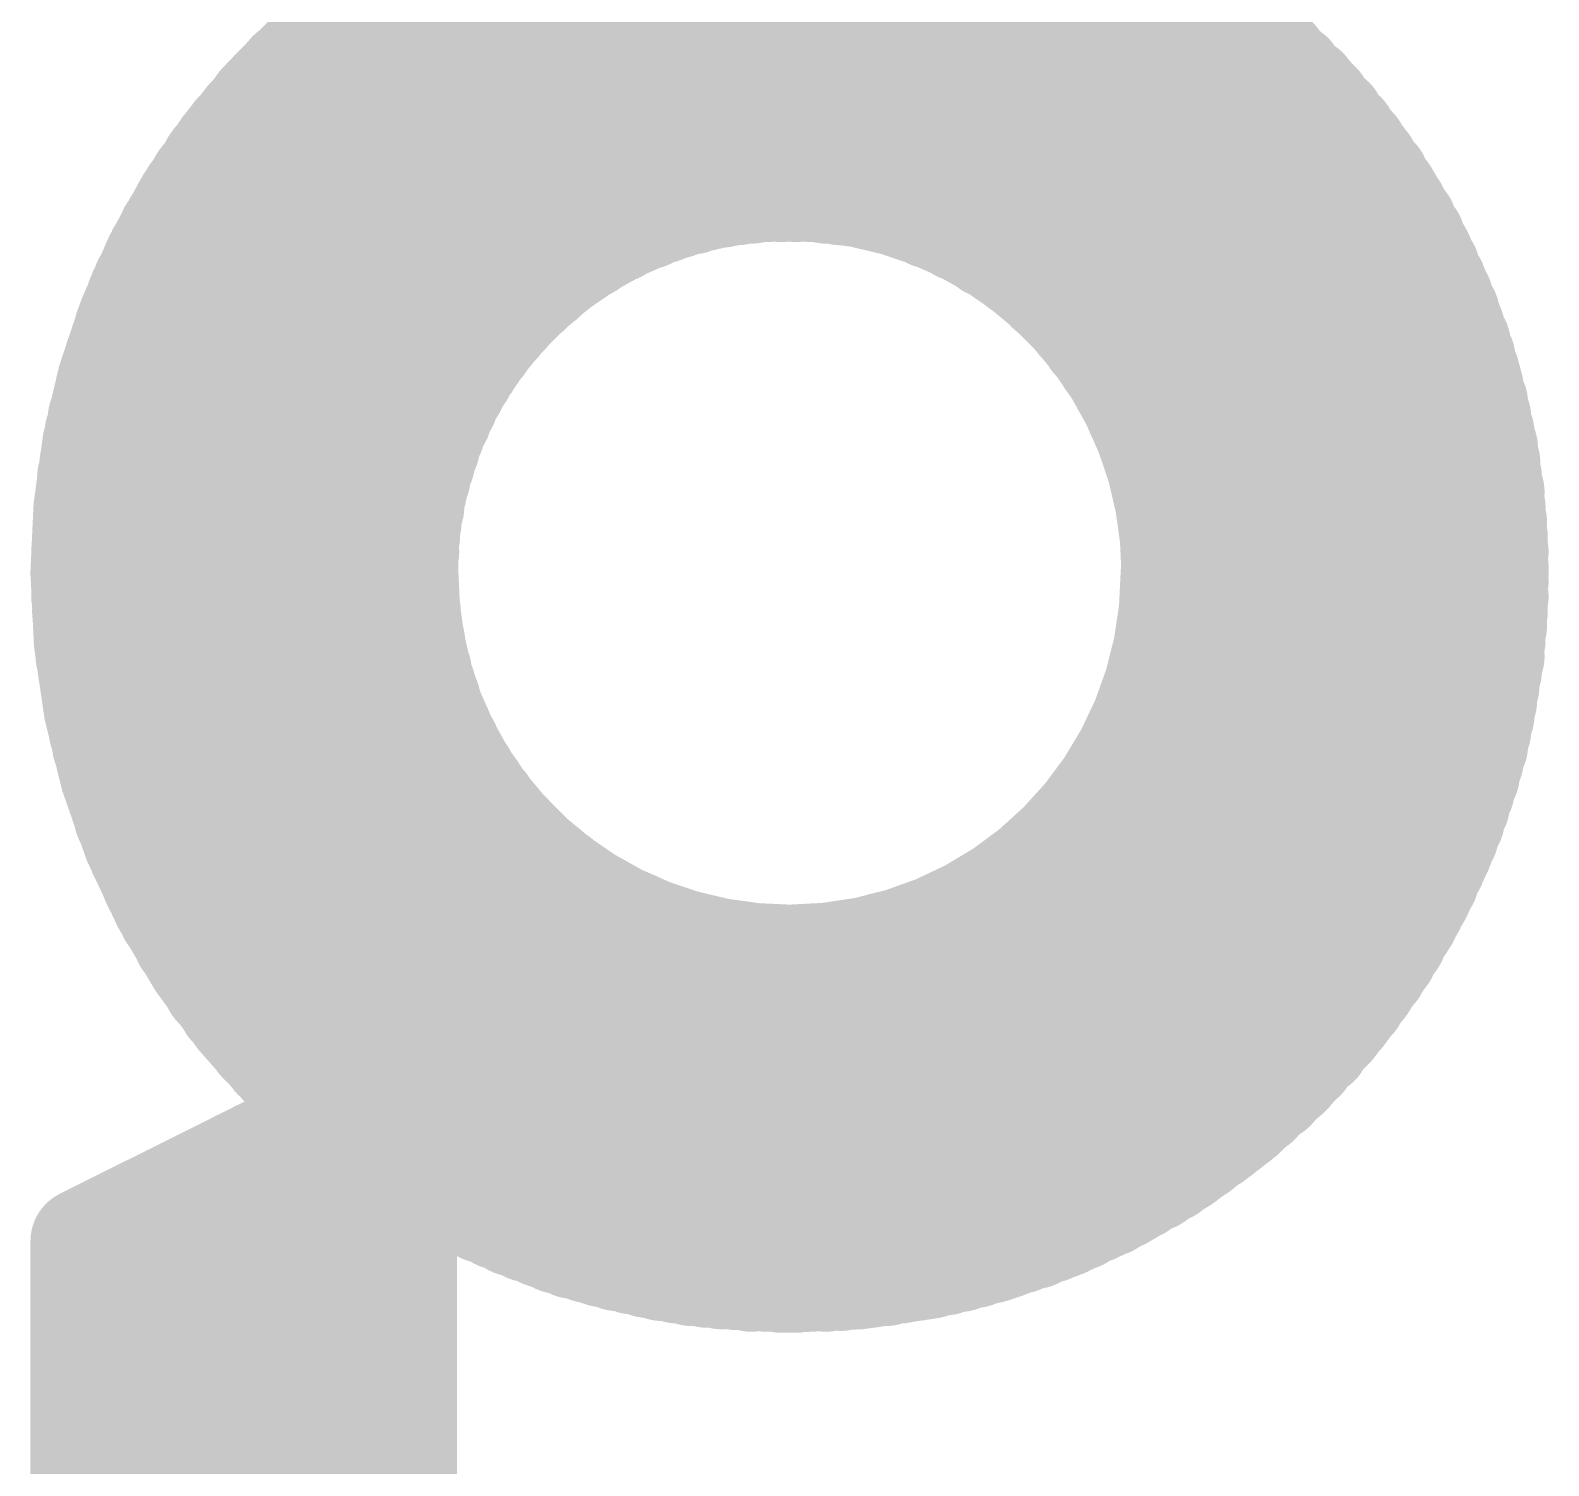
# Model space of a CAD drawing. Extents: x 100 to 128.6, y 94 to 134.1.
# Drawn here: x 102.478 to 103.921, y 103.948 to 105.311 of the extents above; entities that cross this region are included whole.
import ezdxf

# ---------------------------------------------------------------- set-up
doc = ezdxf.new("R2010")
doc.units = 0
doc.layers.get('0').update_dxf_attribs({"linetype": 'CONTINUOUS'})
doc.layers.add('SILK-BOTTOM_PHO', color=14, linetype='CONTINUOUS')

# ---------------------------------------------------------------- blocks, each defined once
blk = doc.blocks.new('ROUND_1')
at = {"const_width": 0.050038}
blk.add_lwpolyline([(-0.025018, 0, 1), (0.025018, 0, 1)], format="xyb", close=True, dxfattribs=at)

msp = doc.modelspace()

# ---------------------------------------------------------------- linework, layer by layer
at = {"layer": 'SILK-BOTTOM_PHO', "const_width": 0.100076}
for points in [[(103.559356, 106.594656), (103.559356, 104.85628)], [(103.318818, 106.237786), (103.318818, 105.14076)], [(103.333042, 106.244136), (103.333042, 105.135172)], [(103.347012, 106.250486), (103.347012, 105.129838)], [(103.290624, 106.22534), (103.290624, 105.149396)], [(103.304594, 106.23169), (103.304594, 105.145586)], [(103.262176, 106.213656), (103.262176, 105.155746)], [(103.2764, 106.21899), (103.2764, 105.152698)], [(103.219758, 106.194606), (103.219758, 105.160318)], [(103.233982, 106.200956), (103.233982, 105.158794)], [(103.247952, 106.207306), (103.247952, 105.15727)], [(103.191564, 106.18216), (103.191564, 105.160318)], [(103.205534, 106.18851), (103.205534, 105.160318)], [(103.163116, 106.16946), (103.163116, 105.158794)], [(103.17734, 106.17581), (103.17734, 105.160318)], [(103.120698, 106.151426), (103.120698, 105.152698)], [(103.134922, 106.157776), (103.134922, 105.154984)], [(103.149146, 106.163364), (103.149146, 105.15727)], [(103.092504, 106.13898), (103.092504, 105.144824)], [(103.106728, 106.145076), (103.106728, 105.148634)], [(103.064056, 106.12628), (103.064056, 105.13441)], [(103.07828, 106.13263), (103.07828, 105.139998)], [(103.050086, 106.11993), (103.050086, 105.129076)], [(102.837742, 105.73258), (102.837742, 104.845358)], [(103.035862, 105.724706), (103.035862, 105.121964)], [(102.851966, 105.704386), (102.851966, 104.907334)], [(103.361236, 105.714546), (103.361236, 105.122726)], [(103.545132, 105.713784), (103.545132, 104.912922)], [(103.021638, 105.700322), (103.021638, 105.114852)], [(103.37546, 105.694734), (103.37546, 105.115614)], [(103.530908, 105.693972), (103.530908, 104.948228)], [(102.86619, 105.687876), (102.86619, 104.944418)], [(102.88016, 105.6767), (102.88016, 104.972612)], [(102.993444, 105.675176), (102.993444, 105.09758)], [(103.007668, 105.685336), (103.007668, 105.106216)], [(103.38943, 105.681526), (103.38943, 105.106978)], [(103.516938, 105.680764), (103.516938, 104.97566)], [(102.894384, 105.668826), (102.894384, 104.996234)], [(102.908608, 105.663492), (102.908608, 105.016554)], [(102.922832, 105.66019), (102.922832, 105.033826)], [(102.951026, 105.66019), (102.951026, 105.063036)], [(102.96525, 105.66273), (102.96525, 105.075482)], [(102.97922, 105.667302), (102.97922, 105.08742)], [(103.403654, 105.672128), (103.403654, 105.098342)], [(103.417878, 105.665778), (103.417878, 105.088182)], [(103.432102, 105.661968), (103.432102, 105.07726)], [(103.446072, 105.66019), (103.446072, 105.06456)], [(103.460296, 105.66019), (103.460296, 105.051098)], [(103.47452, 105.661968), (103.47452, 105.035604)], [(103.48849, 105.665778), (103.48849, 105.018078)], [(103.502714, 105.672128), (103.502714, 104.99852)], [(102.936802, 105.659428), (102.936802, 105.049574)], [(102.823772, 105.352088), (102.823772, 103.220774)], [(102.826058, 105.353866), (103.572564, 105.353866)], [(103.573326, 105.353104), (103.573326, 104.238552)], [(103.58755, 105.34269), (103.58755, 104.248712)], [(102.795324, 105.331768), (102.795324, 103.206804)], [(102.805738, 105.339642), (103.593138, 105.339642)], [(102.809548, 105.341928), (102.809548, 103.213662)], [(103.601774, 105.33253), (103.601774, 104.259126)], [(102.781354, 105.320846), (102.781354, 103.199692)], [(102.786688, 105.325418), (103.611934, 105.325418)], [(103.615998, 105.321608), (103.615998, 104.270048)], [(102.76713, 105.308908), (102.76713, 103.19258)], [(102.769416, 105.311448), (103.629968, 105.311448)], [(103.629968, 105.310432), (103.629968, 104.28097)], [(102.752906, 105.297224), (103.645716, 105.297224)], [(102.752906, 105.297224), (102.752906, 104.294432)], [(103.644192, 105.297986), (103.644192, 104.29367)], [(103.658416, 105.285286), (103.658416, 104.306116)], [(102.724712, 105.270554), (102.724712, 104.321102)], [(102.73792, 105.283), (103.661464, 105.283)], [(102.738936, 105.283762), (102.738936, 104.30764)], [(103.672386, 105.271316), (103.672386, 104.319578)], [(102.723188, 105.268776), (103.675688, 105.268776)], [(103.68661, 105.257092), (103.68661, 104.334564)], [(102.709726, 105.254806), (103.689658, 105.254806)], [(102.710488, 105.255568), (102.710488, 104.336088)], [(102.696264, 105.240582), (103.702358, 105.240582)], [(102.696264, 105.240582), (102.696264, 104.351836)], [(103.700834, 105.241344), (103.700834, 104.349296)], [(102.682294, 105.22331), (102.682294, 104.368346)], [(102.68458, 105.226358), (103.714804, 105.226358)], [(103.714804, 105.224834), (103.714804, 104.365806)], [(102.662482, 105.198164), (103.736902, 105.198164)], [(102.66807, 105.206038), (102.66807, 104.385618)], [(102.672896, 105.212388), (103.72598, 105.212388)], [(103.729028, 105.207562), (103.729028, 104.384094)], [(102.65156, 105.18394), (103.747062, 105.18394)], [(102.653846, 105.187242), (102.653846, 104.404414)], [(103.743252, 105.188766), (103.743252, 104.40289)], [(102.642162, 105.16997), (103.757222, 105.16997)], [(102.632764, 105.155746), (103.136446, 105.155746)], [(102.639876, 105.166668), (102.639876, 104.425496)], [(103.262938, 105.155746), (103.766112, 105.155746)], [(103.757222, 105.168192), (103.757222, 104.42321)], [(102.624128, 105.141522), (103.081582, 105.141522)], [(102.625652, 105.144062), (102.625652, 104.447594)], [(103.318056, 105.141522), (103.774748, 105.141522)], [(103.771446, 105.146348), (103.771446, 104.445308)], [(102.616254, 105.127552), (103.046022, 105.127552)], [(103.353362, 105.127552), (103.783384, 105.127552)], [(102.60838, 105.113328), (103.01859, 105.113328)], [(102.611428, 105.119678), (102.611428, 104.471978)], [(103.380794, 105.113328), (103.791258, 105.113328)], [(103.78567, 105.121964), (103.78567, 104.46893)], [(102.600506, 105.099104), (102.99573, 105.099104)], [(103.403654, 105.099104), (103.798116, 105.099104)], [(102.594156, 105.08488), (102.976172, 105.08488)], [(102.597458, 105.092754), (102.597458, 104.49941)], [(103.423212, 105.08488), (103.805228, 105.08488)], [(103.799894, 105.095294), (103.799894, 104.496362)], [(102.587044, 105.07091), (102.959662, 105.07091)], [(103.439722, 105.07091), (103.811578, 105.07091)], [(102.580948, 105.056686), (102.943914, 105.056686)], [(102.583234, 105.062274), (102.583234, 104.530144)], [(103.45547, 105.056686), (103.817928, 105.056686)], [(103.813864, 105.065322), (103.813864, 104.526334)], [(102.57536, 105.042462), (102.930452, 105.042462)], [(103.468932, 105.042462), (103.824024, 105.042462)], [(102.56901, 105.025952), (102.56901, 104.56545)], [(102.569772, 105.028492), (102.918006, 105.028492)], [(103.481378, 105.028492), (103.82885, 105.028492)], [(103.828088, 105.030016), (103.828088, 104.560878)], [(102.5652, 105.014268), (102.907084, 105.014268)], [(103.492554, 105.014268), (103.834438, 105.014268)], [(102.560374, 105.000044), (102.89667, 105.000044)], [(103.502714, 105.000044), (103.83901, 105.000044)], [(102.55504, 104.983534), (102.55504, 104.60863)], [(102.555802, 104.986074), (102.888034, 104.986074)], [(103.51135, 104.986074), (103.843074, 104.986074)], [(103.842312, 104.987598), (103.842312, 104.603296)], [(102.551738, 104.97185), (102.879398, 104.97185)], [(103.519986, 104.97185), (103.846884, 104.97185)], [(102.54869, 104.957626), (102.87254, 104.957626)], [(103.527098, 104.957626), (103.850948, 104.957626)], [(102.544626, 104.943656), (102.86619, 104.943656)], [(103.533448, 104.943656), (103.853996, 104.943656)], [(102.540816, 104.924606), (102.540816, 104.666796)], [(102.541578, 104.929432), (102.85984, 104.929432)], [(103.539544, 104.929432), (103.857044, 104.929432)], [(103.856282, 104.931718), (103.856282, 104.658922)], [(102.539292, 104.915208), (102.855014, 104.915208)], [(103.54437, 104.915208), (103.860346, 104.915208)], [(102.536752, 104.900984), (102.850442, 104.900984)], [(103.549196, 104.900984), (103.862632, 104.900984)], [(102.534466, 104.887014), (102.846378, 104.887014)], [(103.553006, 104.887014), (103.864156, 104.887014)], [(102.532942, 104.87279), (102.842568, 104.87279)], [(103.556816, 104.87279), (103.866696, 104.87279)], [(102.531418, 104.858566), (102.840282, 104.858566)], [(103.559356, 104.858566), (103.867458, 104.858566)], [(102.530656, 104.844596), (102.837742, 104.844596)], [(103.561642, 104.844596), (103.868982, 104.844596)], [(102.52964, 104.830372), (102.836218, 104.830372)], [(103.563166, 104.830372), (103.869744, 104.830372)], [(102.528878, 104.816148), (102.835456, 104.816148)], [(103.563928, 104.816148), (103.870506, 104.816148)], [(102.528116, 104.795828), (102.528878, 104.795828)], [(102.528878, 104.802178), (102.834694, 104.802178)], [(103.56469, 104.802178), (103.870506, 104.802178)], [(102.528878, 104.787954), (102.834694, 104.787954)], [(103.56469, 104.787954), (103.870506, 104.787954)], [(102.528878, 104.77373), (102.835456, 104.77373)], [(103.563928, 104.77373), (103.870506, 104.77373)], [(102.52964, 104.759506), (102.83698, 104.759506)], [(103.562404, 104.759506), (103.869744, 104.759506)], [(102.530656, 104.745536), (102.838504, 104.745536)], [(102.837742, 104.746298), (102.837742, 104.230678)], [(103.56088, 104.745536), (103.868982, 104.745536)], [(102.53218, 104.731312), (102.841044, 104.731312)], [(103.558594, 104.731312), (103.867458, 104.731312)], [(103.559356, 104.736138), (103.559356, 104.229154)], [(102.532942, 104.717088), (102.84333, 104.717088)], [(103.556054, 104.717088), (103.866696, 104.717088)], [(102.535228, 104.703118), (102.847394, 104.703118)], [(103.552244, 104.703118), (103.864156, 104.703118)], [(102.537514, 104.688894), (102.851204, 104.688894)], [(102.851966, 104.684068), (102.851966, 104.22128)], [(103.545132, 104.679496), (103.545132, 104.220518)], [(103.54818, 104.688894), (103.86187, 104.688894)], [(102.540054, 104.67467), (102.85603, 104.67467)], [(103.543608, 104.67467), (103.859584, 104.67467)], [(102.54234, 104.6607), (102.860602, 104.6607)], [(103.538782, 104.6607), (103.857044, 104.6607)], [(102.545388, 104.646476), (102.866952, 104.646476)], [(102.86619, 104.647238), (102.86619, 104.213406)], [(103.530908, 104.643428), (103.530908, 104.212644)], [(103.532686, 104.646476), (103.853996, 104.646476)], [(102.54869, 104.632252), (102.874064, 104.632252)], [(103.525574, 104.632252), (103.850948, 104.632252)], [(102.5525, 104.618282), (102.881176, 104.618282)], [(102.88016, 104.619044), (102.88016, 104.205532)], [(103.516938, 104.615742), (103.516938, 104.20477)], [(103.518462, 104.618282), (103.846884, 104.618282)], [(102.556564, 104.604058), (102.889812, 104.604058)], [(102.894384, 104.595422), (102.894384, 104.197658)], [(103.502714, 104.593136), (103.502714, 104.196896)], [(103.509826, 104.604058), (103.843074, 104.604058)], [(102.561136, 104.589834), (102.89921, 104.589834)], [(103.500428, 104.589834), (103.838248, 104.589834)], [(102.565962, 104.57561), (102.90937, 104.57561)], [(102.908608, 104.57561), (102.908608, 104.190546)], [(103.48849, 104.573324), (103.48849, 104.190546)], [(103.490014, 104.57561), (103.833676, 104.57561)], [(102.570534, 104.56164), (102.920292, 104.56164)], [(102.922832, 104.557576), (102.922832, 104.18445)], [(103.47452, 104.556052), (103.47452, 104.183688)], [(103.479092, 104.56164), (103.82885, 104.56164)], [(102.576122, 104.547416), (102.932992, 104.547416)], [(102.936802, 104.542844), (102.936802, 104.1781)], [(103.460296, 104.541066), (103.460296, 104.177338)], [(103.466646, 104.547416), (103.823262, 104.547416)], [(102.582472, 104.533192), (102.946962, 104.533192)], [(102.951026, 104.52862), (102.951026, 104.172512)], [(103.446072, 104.527096), (103.446072, 104.17175)], [(103.452422, 104.533192), (103.817166, 104.533192)], [(102.588822, 104.519222), (102.961948, 104.519222)], [(102.96525, 104.51592), (102.96525, 104.167178)], [(103.432102, 104.514396), (103.432102, 104.166162)], [(103.437436, 104.519222), (103.810816, 104.519222)], [(102.594918, 104.504998), (102.979982, 104.504998)], [(102.97922, 104.504998), (102.97922, 104.16159)], [(102.993444, 104.494838), (102.993444, 104.156764)], [(103.403654, 104.493314), (103.403654, 104.156764)], [(103.417878, 104.503474), (103.417878, 104.16159)], [(103.419402, 104.504998), (103.804466, 104.504998)], [(102.60203, 104.490774), (102.999794, 104.490774)], [(103.007668, 104.48544), (103.007668, 104.152954)], [(103.021638, 104.477566), (103.021638, 104.14889)], [(103.38943, 104.484678), (103.38943, 104.152192)], [(103.399844, 104.490774), (103.797354, 104.490774)], [(102.609904, 104.476804), (103.023416, 104.476804)], [(102.617778, 104.46258), (103.052372, 104.46258)], [(103.035862, 104.469692), (103.035862, 104.14508)], [(103.050086, 104.46258), (103.050086, 104.142032)], [(103.347012, 104.46258), (103.781606, 104.46258)], [(103.347012, 104.46258), (103.347012, 104.141016)], [(103.361236, 104.46893), (103.361236, 104.144318)], [(103.37546, 104.476042), (103.37546, 104.148128)], [(103.376222, 104.476804), (103.78948, 104.476804)], [(102.625652, 104.448356), (103.089202, 104.448356)], [(103.064056, 104.456992), (103.064056, 104.13873)], [(103.07828, 104.451658), (103.07828, 104.135682)], [(103.310182, 104.448356), (103.773732, 104.448356)], [(103.318818, 104.450896), (103.318818, 104.135682)], [(103.333042, 104.45623), (103.333042, 104.137968)], [(102.634288, 104.434386), (103.153718, 104.434386)], [(103.092504, 104.446832), (103.092504, 104.133396)], [(103.106728, 104.443022), (103.106728, 104.130856)], [(103.120698, 104.43972), (103.120698, 104.129332)], [(103.134922, 104.436672), (103.134922, 104.127808)], [(103.149146, 104.434386), (103.149146, 104.127046)], [(103.245666, 104.434386), (103.765096, 104.434386)], [(103.247952, 104.434386), (103.247952, 104.126284)], [(103.262176, 104.436672), (103.262176, 104.127808)], [(103.2764, 104.438958), (103.2764, 104.129332)], [(103.290624, 104.443022), (103.290624, 104.130856)], [(103.304594, 104.446832), (103.304594, 104.133396)], [(102.643686, 104.420162), (103.755698, 104.420162)], [(103.163116, 104.432608), (103.163116, 104.125522)], [(103.17734, 104.431846), (103.17734, 104.125522)], [(103.191564, 104.431084), (103.191564, 104.124506)], [(103.205534, 104.431084), (103.205534, 104.124506)], [(103.219758, 104.431846), (103.219758, 104.125522)], [(103.233982, 104.432608), (103.233982, 104.125522)], [(102.653846, 104.405938), (103.745538, 104.405938)], [(102.66426, 104.391714), (103.735378, 104.391714)], [(102.675182, 104.377744), (103.724456, 104.377744)], [(102.686866, 104.36352), (103.712518, 104.36352)], [(102.698804, 104.349296), (103.700834, 104.349296)], [(102.712012, 104.335326), (103.687372, 104.335326)], [(102.725474, 104.321102), (103.67391, 104.321102)], [(102.74046, 104.306878), (103.659178, 104.306878)], [(102.756208, 104.292908), (103.64343, 104.292908)], [(102.528116, 104.16159), (102.768654, 104.281732)], [(102.762304, 104.278684), (103.62692, 104.278684)], [(102.73411, 104.26446), (103.608886, 104.26446)], [(102.738936, 104.266746), (102.738936, 103.178356)], [(102.752906, 104.273858), (102.752906, 103.185468)], [(102.705916, 104.25049), (103.589836, 104.25049)], [(102.710488, 104.252776), (102.710488, 103.164132)], [(102.724712, 104.259888), (102.724712, 103.171244)], [(102.677468, 104.236266), (103.569516, 104.236266)], [(102.682294, 104.238552), (102.682294, 102.841298)], [(102.696264, 104.245664), (102.696264, 103.157274)], [(102.83317, 104.23398), (102.83317, 103.844852)], [(102.639876, 104.21747), (102.639876, 102.841298)], [(102.649274, 104.222042), (102.83317, 104.222042)], [(102.653846, 104.224328), (102.653846, 102.841298)], [(102.66807, 104.23144), (102.66807, 102.841298)], [(102.851966, 104.222042), (103.547418, 104.222042)], [(102.611428, 104.203246), (102.611428, 102.841298)], [(102.620826, 104.207818), (102.83317, 104.207818)], [(102.625652, 104.210358), (102.625652, 102.841298)], [(102.877112, 104.207818), (103.522272, 104.207818)], [(102.583234, 104.189022), (102.583234, 102.841298)], [(102.592632, 104.193848), (102.83317, 104.193848)], [(102.597458, 104.196134), (102.597458, 102.841298)], [(102.903782, 104.193848), (103.495602, 104.193848)], [(102.55504, 104.174798), (102.55504, 102.841298)], [(102.564438, 104.179624), (102.83317, 104.179624)], [(102.56901, 104.18191), (102.56901, 102.841298)], [(102.934516, 104.179624), (103.464868, 104.179624)], [(102.528116, 104.16159), (102.528116, 102.841298)], [(102.53599, 104.1654), (102.83317, 104.1654)], [(102.540816, 104.16794), (102.540816, 102.841298)], [(102.970584, 104.1654), (103.4288, 104.1654)], [(102.528116, 104.15143), (102.83317, 104.15143)], [(103.013764, 104.15143), (103.38562, 104.15143)], [(102.528116, 104.137206), (102.83317, 104.137206)], [(103.072946, 104.137206), (103.326692, 104.137206)], [(102.528116, 104.122982), (102.83317, 104.122982)], [(102.528116, 104.109012), (102.83317, 104.109012)], [(102.528116, 104.094788), (102.83317, 104.094788)], [(102.528116, 104.080564), (102.83317, 104.080564)], [(102.528116, 104.06634), (102.83317, 104.06634)], [(102.528116, 104.05237), (102.83317, 104.05237)], [(102.528116, 104.038146), (102.83317, 104.038146)], [(102.528116, 104.023922), (102.83317, 104.023922)], [(102.528116, 104.009952), (102.83317, 104.009952)], [(102.528116, 103.995728), (102.83317, 103.995728)], [(102.528116, 103.981504), (102.83317, 103.981504)], [(102.528116, 103.967534), (102.83317, 103.967534)], [(102.528116, 103.95331), (102.83317, 103.95331)], [(102.528116, 103.939086), (102.83317, 103.939086)], [(102.528116, 103.925116), (102.83317, 103.925116)], [(102.528116, 103.910892), (102.83317, 103.910892)]]:
    msp.add_lwpolyline(points, dxfattribs=at)
for points in [[(102.8446, 105.365804, 0.2590632), (102.528036, 104.795828)], [(103.870506, 104.795828, 0.260049), (103.55199, 105.36682)], [(103.199438, 105.161334, 0.4142136), (102.833932, 104.795828)], [(103.56469, 104.795828, 0.4142152), (103.199438, 105.161334)], [(102.528116, 104.795828, 0.2216444), (102.76782, 104.281646)], [(102.834694, 104.795828, 0.4142136), (103.199438, 104.431084)], [(103.19893, 104.124506, 0.4137705), (103.870506, 104.795066)], [(103.199438, 104.431084, 0.4131955), (103.563928, 104.795828)], [(102.83317, 104.23398, 0.1454399), (103.199438, 104.125138)]]:
    msp.add_lwpolyline(points, format="xyb", dxfattribs=at)

# ---------------------------------------------------------------- block references
at = {"layer": 'SILK-BOTTOM_PHO'}
for p in [(102.823772, 105.352088), (102.826058, 105.353866), (103.572564, 105.353866), (103.573326, 105.353104), (103.58755, 105.34269), (102.795324, 105.331768), (102.805738, 105.339642), (102.809548, 105.341928), (103.593138, 105.339642), (103.601774, 105.33253), (102.781354, 105.320846), (102.786688, 105.325418), (103.611934, 105.325418), (103.615998, 105.321608), (102.76713, 105.308908), (102.769416, 105.311448), (103.629968, 105.311448), (103.629968, 105.310432), (102.752906, 105.297224), (102.752906, 105.297224), (103.644192, 105.297986), (103.645716, 105.297224), (103.658416, 105.285286), (102.724712, 105.270554), (102.73792, 105.283), (102.738936, 105.283762), (103.661464, 105.283), (103.672386, 105.271316), (102.723188, 105.268776), (103.675688, 105.268776), (103.68661, 105.257092), (102.709726, 105.254806), (102.710488, 105.255568), (103.689658, 105.254806), (102.696264, 105.240582), (102.696264, 105.240582), (103.700834, 105.241344), (103.702358, 105.240582), (102.682294, 105.22331), (102.68458, 105.226358), (103.714804, 105.226358), (103.714804, 105.224834), (102.662482, 105.198164), (102.66807, 105.206038), (102.672896, 105.212388), (103.72598, 105.212388), (103.729028, 105.207562), (103.736902, 105.198164), (102.65156, 105.18394), (102.653846, 105.187242), (103.743252, 105.188766), (103.747062, 105.18394), (102.642162, 105.16997), (103.757222, 105.16997), (102.632764, 105.155746), (102.639876, 105.166668), (103.134922, 105.154984), (103.136446, 105.155746), (103.149146, 105.15727), (103.163116, 105.158794), (103.17734, 105.160318), (103.191564, 105.160318), (103.199438, 105.161334), (103.199438, 105.161334), (103.199438, 105.161334), (103.205534, 105.160318), (103.219758, 105.160318), (103.233982, 105.158794), (103.247952, 105.15727), (103.262176, 105.155746), (103.262938, 105.155746), (103.757222, 105.168192), (103.766112, 105.155746), (102.624128, 105.141522), (102.625652, 105.144062), (103.081582, 105.141522), (103.092504, 105.144824), (103.106728, 105.148634), (103.120698, 105.152698), (103.2764, 105.152698), (103.290624, 105.149396), (103.304594, 105.145586), (103.318056, 105.141522), (103.318818, 105.14076), (103.771446, 105.146348), (103.774748, 105.141522), (102.616254, 105.127552), (103.046022, 105.127552), (103.050086, 105.129076), (103.064056, 105.13441), (103.07828, 105.139998), (103.333042, 105.135172), (103.347012, 105.129838), (103.353362, 105.127552), (103.783384, 105.127552), (102.60838, 105.113328), (102.611428, 105.119678), (103.01859, 105.113328), (103.021638, 105.114852), (103.035862, 105.121964), (103.361236, 105.122726), (103.37546, 105.115614), (103.380794, 105.113328), (103.78567, 105.121964), (103.791258, 105.113328), (102.600506, 105.099104), (102.993444, 105.09758), (102.99573, 105.099104), (103.007668, 105.106216), (103.38943, 105.106978), (103.403654, 105.099104), (103.403654, 105.098342), (103.798116, 105.099104), (102.594156, 105.08488), (102.597458, 105.092754), (102.976172, 105.08488), (102.97922, 105.08742), (103.417878, 105.088182), (103.423212, 105.08488), (103.799894, 105.095294), (103.805228, 105.08488), (102.587044, 105.07091), (102.959662, 105.07091), (102.96525, 105.075482), (103.432102, 105.07726), (103.439722, 105.07091), (103.811578, 105.07091), (102.580948, 105.056686), (102.583234, 105.062274), (102.943914, 105.056686), (102.951026, 105.063036), (103.446072, 105.06456), (103.45547, 105.056686), (103.813864, 105.065322), (103.817928, 105.056686), (102.57536, 105.042462), (102.930452, 105.042462), (102.936802, 105.049574), (103.460296, 105.051098), (103.468932, 105.042462), (103.824024, 105.042462), (102.56901, 105.025952), (102.569772, 105.028492), (102.918006, 105.028492), (102.922832, 105.033826), (103.47452, 105.035604), (103.481378, 105.028492), (103.828088, 105.030016), (103.82885, 105.028492), (102.5652, 105.014268), (102.907084, 105.014268), (102.908608, 105.016554), (103.48849, 105.018078), (103.492554, 105.014268), (103.834438, 105.014268), (102.560374, 105.000044), (102.894384, 104.996234), (102.89667, 105.000044), (103.502714, 105.000044), (103.502714, 104.99852), (103.83901, 105.000044), (102.55504, 104.983534), (102.555802, 104.986074), (102.888034, 104.986074), (103.51135, 104.986074), (103.842312, 104.987598), (103.843074, 104.986074), (102.551738, 104.97185), (102.879398, 104.97185), (102.88016, 104.972612), (103.516938, 104.97566), (103.519986, 104.97185), (103.846884, 104.97185), (102.54869, 104.957626), (102.87254, 104.957626), (103.527098, 104.957626), (103.850948, 104.957626), (102.544626, 104.943656), (102.86619, 104.944418), (102.86619, 104.943656), (103.530908, 104.948228), (103.533448, 104.943656), (103.853996, 104.943656), (102.540816, 104.924606), (102.541578, 104.929432), (102.85984, 104.929432), (103.539544, 104.929432), (103.856282, 104.931718), (103.857044, 104.929432), (102.539292, 104.915208), (102.855014, 104.915208), (103.54437, 104.915208), (103.545132, 104.912922), (103.860346, 104.915208), (102.536752, 104.900984), (102.850442, 104.900984), (102.851966, 104.907334), (103.549196, 104.900984), (103.862632, 104.900984), (102.534466, 104.887014), (102.846378, 104.887014), (103.553006, 104.887014), (103.864156, 104.887014), (102.532942, 104.87279), (102.842568, 104.87279), (103.556816, 104.87279), (103.866696, 104.87279), (102.531418, 104.858566), (102.840282, 104.858566), (103.559356, 104.858566), (103.559356, 104.85628), (103.867458, 104.858566), (102.530656, 104.844596), (102.837742, 104.845358), (102.837742, 104.844596), (103.561642, 104.844596), (103.868982, 104.844596), (102.52964, 104.830372), (102.836218, 104.830372), (103.563166, 104.830372), (103.869744, 104.830372), (102.528878, 104.816148), (102.835456, 104.816148), (103.563928, 104.816148), (103.870506, 104.816148), (102.528036, 104.795828), (102.528116, 104.795828), (102.528116, 104.795828), (102.528116, 104.795828), (102.528878, 104.802178), (102.528878, 104.795828), (102.833932, 104.795828), (102.834694, 104.802178), (102.834694, 104.795828), (102.834694, 104.795828), (103.563928, 104.795828), (103.56469, 104.802178), (103.56469, 104.795828), (103.56469, 104.795828), (103.870506, 104.802178), (103.870506, 104.795828), (103.870506, 104.795828), (103.870506, 104.795066), (102.528878, 104.787954), (102.834694, 104.787954), (103.56469, 104.787954), (103.870506, 104.787954), (102.528878, 104.77373), (102.835456, 104.77373), (103.563928, 104.77373), (103.870506, 104.77373), (102.52964, 104.759506), (102.83698, 104.759506), (103.562404, 104.759506), (103.869744, 104.759506), (102.530656, 104.745536), (102.837742, 104.746298), (102.838504, 104.745536), (103.56088, 104.745536), (103.868982, 104.745536), (102.53218, 104.731312), (102.841044, 104.731312), (103.558594, 104.731312), (103.559356, 104.736138), (103.867458, 104.731312), (102.532942, 104.717088), (102.84333, 104.717088), (103.556054, 104.717088), (103.866696, 104.717088), (102.535228, 104.703118), (102.847394, 104.703118), (103.552244, 104.703118), (103.864156, 104.703118), (102.537514, 104.688894), (102.851204, 104.688894), (102.851966, 104.684068), (103.545132, 104.679496), (103.54818, 104.688894), (103.86187, 104.688894), (102.540054, 104.67467), (102.540816, 104.666796), (102.85603, 104.67467), (103.543608, 104.67467), (103.859584, 104.67467), (102.54234, 104.6607), (102.860602, 104.6607), (103.538782, 104.6607), (103.856282, 104.658922), (103.857044, 104.6607), (102.545388, 104.646476), (102.86619, 104.647238), (102.866952, 104.646476), (103.530908, 104.643428), (103.532686, 104.646476), (103.853996, 104.646476), (102.54869, 104.632252), (102.874064, 104.632252), (103.525574, 104.632252), (103.850948, 104.632252), (102.5525, 104.618282), (102.55504, 104.60863), (102.88016, 104.619044), (102.881176, 104.618282), (103.516938, 104.615742), (103.518462, 104.618282), (103.846884, 104.618282), (102.556564, 104.604058), (102.889812, 104.604058), (102.894384, 104.595422), (103.502714, 104.593136), (103.509826, 104.604058), (103.842312, 104.603296), (103.843074, 104.604058), (102.561136, 104.589834), (102.89921, 104.589834), (103.500428, 104.589834), (103.838248, 104.589834), (102.565962, 104.57561), (102.56901, 104.56545), (102.908608, 104.57561), (102.90937, 104.57561), (103.48849, 104.573324), (103.490014, 104.57561), (103.833676, 104.57561), (102.570534, 104.56164), (102.920292, 104.56164), (102.922832, 104.557576), (103.47452, 104.556052), (103.479092, 104.56164), (103.828088, 104.560878), (103.82885, 104.56164), (102.576122, 104.547416), (102.932992, 104.547416), (102.936802, 104.542844), (103.460296, 104.541066), (103.466646, 104.547416), (103.823262, 104.547416), (102.582472, 104.533192), (102.583234, 104.530144), (102.946962, 104.533192), (102.951026, 104.52862), (103.446072, 104.527096), (103.452422, 104.533192), (103.813864, 104.526334), (103.817166, 104.533192), (102.588822, 104.519222), (102.961948, 104.519222), (102.96525, 104.51592), (103.432102, 104.514396), (103.437436, 104.519222), (103.810816, 104.519222), (102.594918, 104.504998), (102.597458, 104.49941), (102.97922, 104.504998), (102.979982, 104.504998), (102.993444, 104.494838), (103.403654, 104.493314), (103.417878, 104.503474), (103.419402, 104.504998), (103.799894, 104.496362), (103.804466, 104.504998), (102.60203, 104.490774), (102.999794, 104.490774), (103.007668, 104.48544), (103.021638, 104.477566), (103.38943, 104.484678), (103.399844, 104.490774), (103.797354, 104.490774), (102.609904, 104.476804), (102.611428, 104.471978), (102.617778, 104.46258), (103.023416, 104.476804), (103.035862, 104.469692), (103.050086, 104.46258), (103.052372, 104.46258), (103.347012, 104.46258), (103.347012, 104.46258), (103.361236, 104.46893), (103.37546, 104.476042), (103.376222, 104.476804), (103.781606, 104.46258), (103.78567, 104.46893), (103.78948, 104.476804), (102.625652, 104.448356), (103.064056, 104.456992), (103.07828, 104.451658), (103.089202, 104.448356), (103.310182, 104.448356), (103.318818, 104.450896), (103.333042, 104.45623), (103.773732, 104.448356), (102.625652, 104.447594), (102.634288, 104.434386), (103.092504, 104.446832), (103.106728, 104.443022), (103.120698, 104.43972), (103.134922, 104.436672), (103.149146, 104.434386), (103.153718, 104.434386), (103.245666, 104.434386), (103.247952, 104.434386), (103.262176, 104.436672), (103.2764, 104.438958), (103.290624, 104.443022), (103.304594, 104.446832), (103.765096, 104.434386), (103.771446, 104.445308), (102.639876, 104.425496), (102.643686, 104.420162), (103.163116, 104.432608), (103.17734, 104.431846), (103.191564, 104.431084), (103.199438, 104.431084), (103.199438, 104.431084), (103.199438, 104.431084), (103.205534, 104.431084), (103.219758, 104.431846), (103.233982, 104.432608), (103.755698, 104.420162), (103.757222, 104.42321), (102.653846, 104.405938), (103.745538, 104.405938), (102.653846, 104.404414), (102.66426, 104.391714), (103.735378, 104.391714), (103.743252, 104.40289), (102.66807, 104.385618), (102.675182, 104.377744), (103.724456, 104.377744), (103.729028, 104.384094), (102.682294, 104.368346), (102.686866, 104.36352), (103.712518, 104.36352), (103.714804, 104.365806), (102.696264, 104.351836), (102.698804, 104.349296), (103.700834, 104.349296), (103.700834, 104.349296), (102.710488, 104.336088), (102.712012, 104.335326), (103.68661, 104.334564), (103.687372, 104.335326), (102.724712, 104.321102), (102.725474, 104.321102), (103.672386, 104.319578), (103.67391, 104.321102), (102.738936, 104.30764), (102.74046, 104.306878), (103.658416, 104.306116), (103.659178, 104.306878), (102.752906, 104.294432), (102.756208, 104.292908), (103.64343, 104.292908), (103.644192, 104.29367), (102.762304, 104.278684), (102.76782, 104.281646), (102.768654, 104.281732), (103.62692, 104.278684), (103.629968, 104.28097), (102.73411, 104.26446), (102.738936, 104.266746), (102.752906, 104.273858), (103.608886, 104.26446), (103.615998, 104.270048), (102.705916, 104.25049), (102.710488, 104.252776), (102.724712, 104.259888), (103.58755, 104.248712), (103.589836, 104.25049), (103.601774, 104.259126), (102.677468, 104.236266), (102.682294, 104.238552), (102.696264, 104.245664), (102.83317, 104.23398), (102.83317, 104.23398), (102.83317, 104.23398), (103.569516, 104.236266), (103.573326, 104.238552), (102.639876, 104.21747), (102.649274, 104.222042), (102.653846, 104.224328), (102.66807, 104.23144), (102.83317, 104.222042), (102.837742, 104.230678), (102.851966, 104.222042), (102.851966, 104.22128), (103.545132, 104.220518), (103.547418, 104.222042), (103.559356, 104.229154), (102.611428, 104.203246), (102.620826, 104.207818), (102.625652, 104.210358), (102.83317, 104.207818), (102.86619, 104.213406), (102.877112, 104.207818), (102.88016, 104.205532), (103.516938, 104.20477), (103.522272, 104.207818), (103.530908, 104.212644), (102.583234, 104.189022), (102.592632, 104.193848), (102.597458, 104.196134), (102.83317, 104.193848), (102.894384, 104.197658), (102.903782, 104.193848), (102.908608, 104.190546), (103.48849, 104.190546), (103.495602, 104.193848), (103.502714, 104.196896), (102.55504, 104.174798), (102.564438, 104.179624), (102.56901, 104.18191), (102.83317, 104.179624), (102.922832, 104.18445), (102.934516, 104.179624), (102.936802, 104.1781), (103.460296, 104.177338), (103.464868, 104.179624), (103.47452, 104.183688), (102.528116, 104.16159), (102.528116, 104.16159), (102.53599, 104.1654), (102.540816, 104.16794), (102.83317, 104.1654), (102.951026, 104.172512), (102.96525, 104.167178), (102.970584, 104.1654), (102.97922, 104.16159), (103.417878, 104.16159), (103.4288, 104.1654), (103.432102, 104.166162), (103.446072, 104.17175), (102.528116, 104.15143), (102.83317, 104.15143), (102.993444, 104.156764), (103.007668, 104.152954), (103.013764, 104.15143), (103.021638, 104.14889), (103.035862, 104.14508), (103.37546, 104.148128), (103.38562, 104.15143), (103.38943, 104.152192), (103.403654, 104.156764), (102.528116, 104.137206), (102.83317, 104.137206), (103.050086, 104.142032), (103.064056, 104.13873), (103.072946, 104.137206), (103.07828, 104.135682), (103.092504, 104.133396), (103.106728, 104.130856), (103.290624, 104.130856), (103.304594, 104.133396), (103.318818, 104.135682), (103.326692, 104.137206), (103.333042, 104.137968), (103.347012, 104.141016), (103.361236, 104.144318), (102.528116, 104.122982), (102.83317, 104.122982), (103.120698, 104.129332), (103.134922, 104.127808), (103.149146, 104.127046), (103.163116, 104.125522), (103.17734, 104.125522), (103.191564, 104.124506), (103.19893, 104.124506), (103.199438, 104.125138), (103.199438, 104.124506), (103.205534, 104.124506), (103.219758, 104.125522), (103.233982, 104.125522), (103.247952, 104.126284), (103.262176, 104.127808), (103.2764, 104.129332), (102.528116, 104.109012), (102.83317, 104.109012), (102.528116, 104.094788), (102.83317, 104.094788), (102.528116, 104.080564), (102.83317, 104.080564), (102.528116, 104.06634), (102.83317, 104.06634), (102.528116, 104.05237), (102.83317, 104.05237), (102.528116, 104.038146), (102.83317, 104.038146), (102.528116, 104.023922), (102.83317, 104.023922), (102.528116, 104.009952), (102.83317, 104.009952), (102.528116, 103.995728), (102.83317, 103.995728), (102.528116, 103.981504), (102.83317, 103.981504), (102.528116, 103.967534), (102.83317, 103.967534), (102.528116, 103.95331), (102.83317, 103.95331), (102.528116, 103.939086), (102.83317, 103.939086), (102.528116, 103.925116), (102.83317, 103.925116), (102.528116, 103.910892), (102.83317, 103.910892)]:
    msp.add_blockref('ROUND_1', p, dxfattribs=at)

doc.saveas('drawing.dxf')
